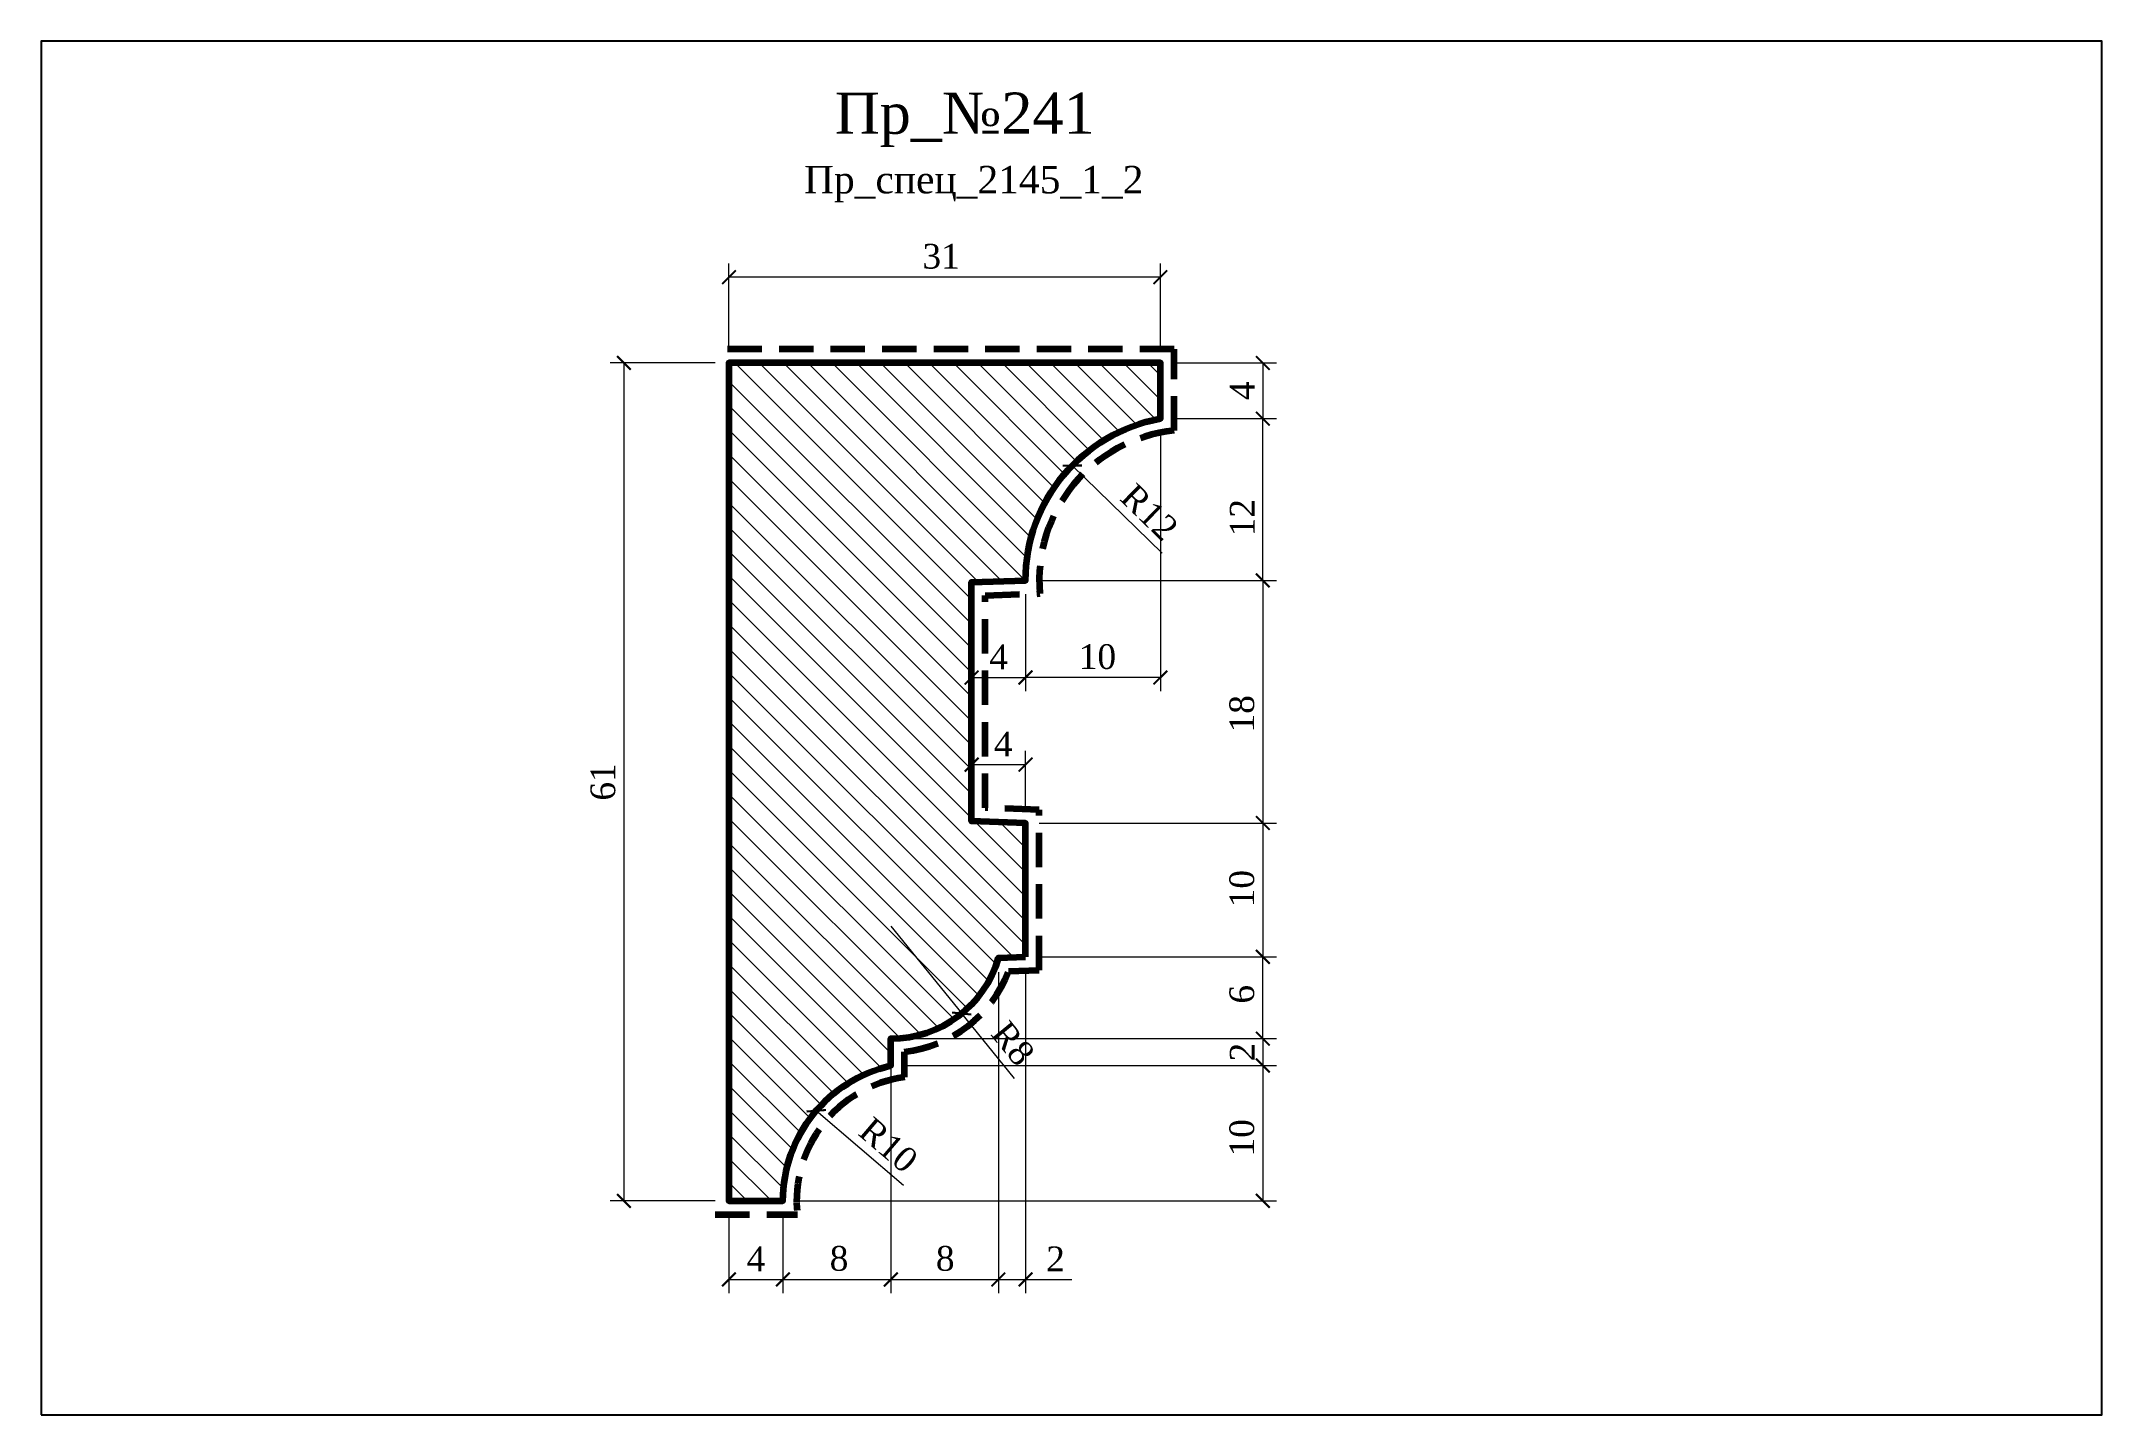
# Model space of a CAD drawing. Header units: millimetres. Extents: x 308981 to 309131, y -103087 to -102987.
import ezdxf

# ---------------------------------------------------------------- set-up
doc = ezdxf.new("R2010")
doc.units = ezdxf.units.MM
doc.header["$MEASUREMENT"] = 0
doc.linetypes.add('HIDDEN', pattern=[0.375, 0.25, -0.125])
doc.layers.add('Outside panel', color=7, linetype='Continuous', lineweight=18, true_color=0x7f5e57)
doc.layers.add('линия 15', color=7, linetype='Continuous', lineweight=15)
doc.layers.add('линия 50', color=1, linetype='Continuous', lineweight=140)
doc.layers.add('размеры в модели', color=7, linetype='Continuous')
doc.styles.add('ELECT', font='times.ttf')
doc.styles.get("Standard").update_dxf_attribs({"font": 'times.ttf'})
doc.dimstyles.new('M_1', dxfattribs={"dimtxt": 1.8, "dimasz": 1, "dimexe": 1, "dimexo": 1, "dimgap": 0.6, "dimtad": 1, "dimdec": 0, "dimdsep": 46, "dimtxsty": 'Standard', "dimblk": 'ARCHTICK', "dimcen": -5, "dimclrd": 7, "dimclre": 7, "dimclrt": 7, "dimadec": 0, "dimazin": 0, "dimtfac": 1, "dimtdec": 0, "dimtmove": 0, "dimatfit": 3, "dimfxl": 1, "dimtolj": 1, "dimtzin": 0, "dimlwd": 5, "dimlwe": 5, "dimarcsym": 0})

# ---------------------------------------------------------------- blocks, each defined once
blk = doc.blocks.new('_ArchTick')
at = {"color": 0, "linetype": 'ByBlock', "const_width": 0.15}
blk.add_lwpolyline([(-0.5, -0.5), (0.5, 0.5)], dxfattribs=at)
blk = doc.blocks.new('*D19')
at = {"layer": 'Defpoints', "color": 0, "ltscale": 1000, "transparency": 16777216}
for p in [(309051.07, -103053.94), (309043.24, -103059.77), (309051.07, -103077.3)]:
    blk.add_point(p, dxfattribs=at)
at = {"layer": 'линия 15', "color": 7, "lineweight": 5, "ltscale": 1000, "transparency": 16777216}
for p, q in [((309051.07, -103054.94), (309051.07, -103078.3)), ((309043.24, -103060.77), (309043.24, -103078.3)), ((309043.24, -103077.3), (309051.07, -103077.3))]:
    blk.add_line(p, q, dxfattribs=at)
at = {"layer": 'линия 15', "color": 7, "lineweight": 5, "ltscale": 1000, "transparency": 16777216, "rotation": 180}
blk.add_blockref('_ArchTick', (309043.24, -103077.3), dxfattribs=at)
at = {"layer": 'линия 15', "color": 7, "lineweight": 5, "ltscale": 1000, "transparency": 16777216}
blk.add_blockref('_ArchTick', (309051.07, -103077.3), dxfattribs=at)
at = {"layer": 'линия 15', "color": 7, "ltscale": 1000, "transparency": 16777216, "insert": (309047.2, -103075.78), "char_height": 1.8, "attachment_point": 5}
blk.add_mtext('\\A1;8', dxfattribs=at)
blk = doc.blocks.new('*D18')
at = {"layer": 'Defpoints', "color": 0, "ltscale": 1000, "transparency": 16777216}
for p in [(309043.24, -103061.73), (309035.39, -103071.58), (309043.24, -103077.3)]:
    blk.add_point(p, dxfattribs=at)
at = {"layer": 'линия 15', "color": 7, "lineweight": 5, "ltscale": 1000, "transparency": 16777216}
for p, q in [((309043.24, -103062.73), (309043.24, -103078.3)), ((309035.39, -103072.58), (309035.39, -103078.3)), ((309035.39, -103077.3), (309043.24, -103077.3))]:
    blk.add_line(p, q, dxfattribs=at)
at = {"layer": 'линия 15', "color": 7, "lineweight": 5, "ltscale": 1000, "transparency": 16777216, "rotation": 180}
blk.add_blockref('_ArchTick', (309035.39, -103077.3), dxfattribs=at)
at = {"layer": 'линия 15', "color": 7, "lineweight": 5, "ltscale": 1000, "transparency": 16777216}
blk.add_blockref('_ArchTick', (309043.24, -103077.3), dxfattribs=at)
at = {"layer": 'линия 15', "color": 7, "ltscale": 1000, "transparency": 16777216, "insert": (309039.47, -103075.78), "char_height": 1.8, "attachment_point": 5}
blk.add_mtext('\\A1;8', dxfattribs=at)
blk = doc.blocks.new('*D17')
at = {"layer": 'Defpoints', "color": 0, "ltscale": 1000, "transparency": 16777216}
for p in [(309062.86, -103014.63), (309053.05, -103026.41), (309053.05, -103033.48)]:
    blk.add_point(p, dxfattribs=at)
at = {"layer": 'линия 15', "color": 7, "lineweight": 5, "ltscale": 1000, "transparency": 16777216}
for p, q in [((309062.86, -103015.63), (309062.86, -103034.48)), ((309053.05, -103027.41), (309053.05, -103034.48)), ((309062.86, -103033.48), (309053.05, -103033.48))]:
    blk.add_line(p, q, dxfattribs=at)
at = {"layer": 'линия 15', "color": 7, "lineweight": 5, "ltscale": 1000, "transparency": 16777216, "rotation": 180}
blk.add_blockref('_ArchTick', (309053.05, -103033.48), dxfattribs=at)
at = {"layer": 'линия 15', "color": 7, "lineweight": 5, "ltscale": 1000, "transparency": 16777216}
blk.add_blockref('_ArchTick', (309062.86, -103033.48), dxfattribs=at)
at = {"layer": 'линия 15', "color": 7, "ltscale": 1000, "transparency": 16777216, "insert": (309058.28, -103031.97), "char_height": 1.8, "attachment_point": 5}
blk.add_mtext('\\A1;10', dxfattribs=at)
blk = doc.blocks.new('*D16')
at = {"layer": 'Defpoints', "color": 0, "ltscale": 1000, "transparency": 16777216}
for p in [(309051.07, -103053.94), (309053.05, -103053.81), (309053.05, -103077.3)]:
    blk.add_point(p, dxfattribs=at)
at = {"layer": 'размеры в модели', "color": 7, "lineweight": 5, "ltscale": 1000, "transparency": 16777216}
for p, q in [((309051.07, -103054.94), (309051.07, -103078.3)), ((309053.05, -103054.81), (309053.05, -103078.3)), ((309051.07, -103077.3), (309053.05, -103077.3)), ((309053.05, -103077.3), (309056.41, -103077.3))]:
    blk.add_line(p, q, dxfattribs=at)
at = {"layer": 'размеры в модели', "color": 7, "lineweight": 5, "ltscale": 1000, "transparency": 16777216, "rotation": 180}
blk.add_blockref('_ArchTick', (309051.07, -103077.3), dxfattribs=at)
at = {"layer": 'размеры в модели', "color": 7, "lineweight": 5, "ltscale": 1000, "transparency": 16777216}
blk.add_blockref('_ArchTick', (309053.05, -103077.3), dxfattribs=at)
at = {"layer": 'размеры в модели', "color": 7, "ltscale": 1000, "transparency": 16777216, "insert": (309055.23, -103075.8), "char_height": 1.8, "attachment_point": 5}
blk.add_mtext('\\A1;2', dxfattribs=at)
blk = doc.blocks.new('*D15')
at = {"layer": 'Defpoints', "color": 0, "ltscale": 1000, "transparency": 16777216}
for p in [(309053.05, -103039.82), (309049.12, -103043.93), (309053.05, -103044.07)]:
    blk.add_point(p, dxfattribs=at)
at = {"layer": 'размеры в модели', "color": 7, "lineweight": 5, "ltscale": 1000, "transparency": 16777216}
for p, q in [((309049.12, -103042.93), (309049.12, -103038.82)), ((309053.05, -103043.07), (309053.05, -103038.82)), ((309049.12, -103039.82), (309053.05, -103039.82))]:
    blk.add_line(p, q, dxfattribs=at)
at = {"layer": 'размеры в модели', "color": 7, "lineweight": 5, "ltscale": 1000, "transparency": 16777216, "rotation": 180}
blk.add_blockref('_ArchTick', (309049.12, -103039.82), dxfattribs=at)
at = {"layer": 'размеры в модели', "color": 7, "lineweight": 5, "ltscale": 1000, "transparency": 16777216}
blk.add_blockref('_ArchTick', (309053.05, -103039.82), dxfattribs=at)
at = {"layer": 'размеры в модели', "color": 7, "ltscale": 1000, "transparency": 16777216, "insert": (309051.42, -103038.32), "char_height": 1.8, "attachment_point": 5}
blk.add_mtext('\\A1;4', dxfattribs=at)
blk = doc.blocks.new('*D14')
at = {"layer": 'Defpoints', "color": 0, "ltscale": 1000, "transparency": 16777216}
for p in [(309049.12, -103026.54), (309053.05, -103026.41), (309053.05, -103033.48)]:
    blk.add_point(p, dxfattribs=at)
at = {"layer": 'размеры в модели', "color": 7, "lineweight": 5, "ltscale": 1000, "transparency": 16777216}
for p, q in [((309053.05, -103027.41), (309053.05, -103034.48)), ((309049.12, -103027.54), (309049.12, -103034.48)), ((309049.12, -103033.48), (309053.05, -103033.48))]:
    blk.add_line(p, q, dxfattribs=at)
at = {"layer": 'размеры в модели', "color": 7, "lineweight": 5, "ltscale": 1000, "transparency": 16777216, "rotation": 180}
blk.add_blockref('_ArchTick', (309049.12, -103033.48), dxfattribs=at)
at = {"layer": 'размеры в модели', "color": 7, "lineweight": 5, "ltscale": 1000, "transparency": 16777216}
blk.add_blockref('_ArchTick', (309053.05, -103033.48), dxfattribs=at)
at = {"layer": 'размеры в модели', "color": 7, "ltscale": 1000, "transparency": 16777216, "insert": (309051.09, -103031.98), "char_height": 1.8, "attachment_point": 5}
blk.add_mtext('\\A1;4', dxfattribs=at)
blk = doc.blocks.new('*D13')
at = {"layer": 'Defpoints', "color": 0, "ltscale": 1000, "transparency": 16777216}
for p in [(309031.46, -103071.58), (309035.39, -103071.58), (309035.39, -103077.3)]:
    blk.add_point(p, dxfattribs=at)
at = {"layer": 'размеры в модели', "color": 7, "lineweight": 5, "ltscale": 1000, "transparency": 16777216}
for p, q in [((309031.46, -103072.58), (309031.46, -103078.3)), ((309035.39, -103072.58), (309035.39, -103078.3)), ((309031.46, -103077.3), (309035.39, -103077.3))]:
    blk.add_line(p, q, dxfattribs=at)
at = {"layer": 'размеры в модели', "color": 7, "lineweight": 5, "ltscale": 1000, "transparency": 16777216, "rotation": 180}
blk.add_blockref('_ArchTick', (309031.46, -103077.3), dxfattribs=at)
at = {"layer": 'размеры в модели', "color": 7, "lineweight": 5, "ltscale": 1000, "transparency": 16777216}
blk.add_blockref('_ArchTick', (309035.39, -103077.3), dxfattribs=at)
at = {"layer": 'размеры в модели', "color": 7, "ltscale": 1000, "transparency": 16777216, "insert": (309033.42, -103075.8), "char_height": 1.8, "attachment_point": 5}
blk.add_mtext('\\A1;4', dxfattribs=at)
blk = doc.blocks.new('*D12')
at = {"layer": 'Defpoints', "color": 0, "ltscale": 1000, "transparency": 16777216}
for p in [(309037.81, -103065.02), (309045.49, -103071.58)]:
    blk.add_point(p, dxfattribs=at)
at = {"layer": 'размеры в модели', "color": 7, "lineweight": 5, "ltscale": 1000, "transparency": 16777216}
blk.add_line((309044.17, -103070.46), (309037.81, -103065.02), dxfattribs=at)
at = {"layer": 'размеры в модели', "color": 7, "lineweight": 5, "ltscale": 1000, "transparency": 16777216, "rotation": 139.487331809065}
blk.add_blockref('_ArchTick', (309037.81, -103065.02), dxfattribs=at)
at = {"layer": 'размеры в модели', "color": 7, "ltscale": 1000, "transparency": 16777216, "insert": (309043.07, -103067.52), "char_height": 1.8, "attachment_point": 5, "rotation": 319.4873}
blk.add_mtext('\\A1;R10', dxfattribs=at)
blk = doc.blocks.new('*D11')
at = {"layer": 'Defpoints', "color": 0, "ltscale": 1000, "transparency": 16777216}
for p in [(309043.24, -103061.73), (309035.39, -103071.58), (309070.32, -103071.58)]:
    blk.add_point(p, dxfattribs=at)
at = {"layer": 'размеры в модели', "color": 7, "lineweight": 5, "ltscale": 1000, "transparency": 16777216}
for p, q in [((309044.24, -103061.73), (309071.32, -103061.73)), ((309070.32, -103061.73), (309070.32, -103071.58)), ((309036.39, -103071.58), (309071.32, -103071.58))]:
    blk.add_line(p, q, dxfattribs=at)
for p, rotation in [((309070.32, -103061.73), 90), ((309070.32, -103071.58), 270)]:
    blk.add_blockref('_ArchTick', p, dxfattribs=dict(at, rotation=rotation))
at = {"layer": 'размеры в модели', "color": 7, "ltscale": 1000, "transparency": 16777216, "insert": (309068.8, -103066.99), "char_height": 1.8, "attachment_point": 5, "rotation": 90}
blk.add_mtext('\\A1;10', dxfattribs=at)
blk = doc.blocks.new('*D10')
at = {"layer": 'Defpoints', "color": 0, "ltscale": 1000, "transparency": 16777216}
for p in [(309043.24, -103059.77), (309043.24, -103061.73), (309070.32, -103061.73)]:
    blk.add_point(p, dxfattribs=at)
at = {"layer": 'размеры в модели', "color": 7, "lineweight": 5, "ltscale": 1000, "transparency": 16777216}
for p, q in [((309044.24, -103059.77), (309071.32, -103059.77)), ((309070.32, -103059.77), (309070.32, -103061.73)), ((309044.24, -103061.73), (309071.32, -103061.73))]:
    blk.add_line(p, q, dxfattribs=at)
for p, rotation in [((309070.32, -103059.77), 90), ((309070.32, -103061.73), 270)]:
    blk.add_blockref('_ArchTick', p, dxfattribs=dict(at, rotation=rotation))
at = {"layer": 'размеры в модели', "color": 7, "ltscale": 1000, "transparency": 16777216, "insert": (309068.82, -103060.75), "char_height": 1.8, "attachment_point": 5, "rotation": 90}
blk.add_mtext('\\A1;2', dxfattribs=at)
blk = doc.blocks.new('*D9')
at = {"layer": 'Defpoints', "color": 0, "ltscale": 1000, "transparency": 16777216}
for p in [(309053.05, -103053.81), (309070.32, -103053.81), (309043.24, -103059.77)]:
    blk.add_point(p, dxfattribs=at)
at = {"layer": 'размеры в модели', "color": 7, "lineweight": 5, "ltscale": 1000, "transparency": 16777216}
for p, q in [((309054.05, -103053.81), (309071.32, -103053.81)), ((309070.32, -103059.77), (309070.32, -103053.81)), ((309044.24, -103059.77), (309071.32, -103059.77))]:
    blk.add_line(p, q, dxfattribs=at)
for p, rotation in [((309070.32, -103053.81), 90), ((309070.32, -103059.77), 270)]:
    blk.add_blockref('_ArchTick', p, dxfattribs=dict(at, rotation=rotation))
at = {"layer": 'размеры в модели', "color": 7, "ltscale": 1000, "transparency": 16777216, "insert": (309068.8, -103056.54), "char_height": 1.8, "attachment_point": 5, "rotation": 90}
blk.add_mtext('\\A1;6', dxfattribs=at)
blk = doc.blocks.new('*D8')
at = {"layer": 'Defpoints', "color": 0, "ltscale": 1000, "transparency": 16777216}
for p in [(309043.24, -103051.59), (309048.4, -103057.94)]:
    blk.add_point(p, dxfattribs=at)
at = {"layer": 'размеры в модели', "color": 7, "lineweight": 5, "ltscale": 1000, "transparency": 16777216}
for p in [(309043.24, -103051.59), (309052.25, -103062.67)]:
    blk.add_line(p, (309048.4, -103057.94), dxfattribs=at)
at = {"layer": 'размеры в модели', "color": 7, "lineweight": 5, "ltscale": 1000, "transparency": 16777216, "rotation": 129.1323056453544}
blk.add_blockref('_ArchTick', (309048.4, -103057.94), dxfattribs=at)
at = {"layer": 'размеры в модели', "color": 7, "ltscale": 1000, "transparency": 16777216, "insert": (309052.13, -103060.12), "char_height": 1.8, "attachment_point": 5, "rotation": 309.1323}
blk.add_mtext('\\A1;R8', dxfattribs=at)
blk = doc.blocks.new('*D7')
at = {"layer": 'Defpoints', "color": 0, "ltscale": 1000, "transparency": 16777216}
for p in [(309056.45, -103018.05), (309065.02, -103026.41)]:
    blk.add_point(p, dxfattribs=at)
at = {"layer": 'размеры в модели', "color": 7, "lineweight": 5, "ltscale": 1000, "transparency": 16777216}
blk.add_line((309062.99, -103024.42), (309056.45, -103018.05), dxfattribs=at)
at = {"layer": 'размеры в модели', "color": 7, "lineweight": 5, "ltscale": 1000, "transparency": 16777216, "rotation": 135.7107562964666}
blk.add_blockref('_ArchTick', (309056.45, -103018.05), dxfattribs=at)
at = {"layer": 'размеры в модели', "color": 7, "ltscale": 1000, "transparency": 16777216, "insert": (309062.07, -103021.44), "char_height": 1.8, "attachment_point": 5, "rotation": 315.7108}
blk.add_mtext('\\A1;R12', dxfattribs=at)
blk = doc.blocks.new('*D6')
at = {"layer": 'Defpoints', "color": 0, "ltscale": 1000, "transparency": 16777216}
for p in [(309053.05, -103044.07), (309053.05, -103053.81), (309070.32, -103053.81)]:
    blk.add_point(p, dxfattribs=at)
at = {"layer": 'размеры в модели', "color": 7, "lineweight": 5, "ltscale": 1000, "transparency": 16777216}
for p, q in [((309054.05, -103044.07), (309071.32, -103044.07)), ((309070.32, -103044.07), (309070.32, -103053.81)), ((309054.05, -103053.81), (309071.32, -103053.81))]:
    blk.add_line(p, q, dxfattribs=at)
for p, rotation in [((309070.32, -103044.07), 90), ((309070.32, -103053.81), 270)]:
    blk.add_blockref('_ArchTick', p, dxfattribs=dict(at, rotation=rotation))
at = {"layer": 'размеры в модели', "color": 7, "ltscale": 1000, "transparency": 16777216, "insert": (309068.8, -103048.85), "char_height": 1.8, "attachment_point": 5, "rotation": 90}
blk.add_mtext('\\A1;10', dxfattribs=at)
blk = doc.blocks.new('*D5')
at = {"layer": 'Defpoints', "color": 0, "ltscale": 1000, "transparency": 16777216}
for p in [(309053.05, -103026.41), (309053.05, -103044.07), (309070.32, -103044.07)]:
    blk.add_point(p, dxfattribs=at)
at = {"layer": 'размеры в модели', "color": 7, "lineweight": 5, "ltscale": 1000, "transparency": 16777216}
for p, q in [((309054.05, -103026.41), (309071.32, -103026.41)), ((309070.32, -103026.41), (309070.32, -103044.07)), ((309054.05, -103044.07), (309071.32, -103044.07))]:
    blk.add_line(p, q, dxfattribs=at)
for p, rotation in [((309070.32, -103026.41), 90), ((309070.32, -103044.07), 270)]:
    blk.add_blockref('_ArchTick', p, dxfattribs=dict(at, rotation=rotation))
at = {"layer": 'размеры в модели', "color": 7, "ltscale": 1000, "transparency": 16777216, "insert": (309068.8, -103036.12), "char_height": 1.8, "attachment_point": 5, "rotation": 90}
blk.add_mtext('\\A1;18', dxfattribs=at)
blk = doc.blocks.new('*D4')
at = {"layer": 'Defpoints', "color": 0, "ltscale": 1000, "transparency": 16777216}
for p in [(309062.86, -103010.58), (309062.86, -103014.63), (309070.32, -103014.63)]:
    blk.add_point(p, dxfattribs=at)
at = {"layer": 'размеры в модели', "color": 7, "lineweight": 5, "ltscale": 1000, "transparency": 16777216}
for p, q in [((309063.86, -103010.58), (309071.32, -103010.58)), ((309070.32, -103010.58), (309070.32, -103014.63)), ((309063.86, -103014.63), (309071.32, -103014.63))]:
    blk.add_line(p, q, dxfattribs=at)
for p, rotation in [((309070.32, -103010.58), 90), ((309070.32, -103014.63), 270)]:
    blk.add_blockref('_ArchTick', p, dxfattribs=dict(at, rotation=rotation))
at = {"layer": 'размеры в модели', "color": 7, "ltscale": 1000, "transparency": 16777216, "insert": (309068.82, -103012.61), "char_height": 1.8, "attachment_point": 5, "rotation": 90}
blk.add_mtext('\\A1;4', dxfattribs=at)
blk = doc.blocks.new('*D3')
at = {"layer": 'Defpoints', "color": 0, "ltscale": 1000, "transparency": 16777216}
for p in [(309062.86, -103014.63), (309070.32, -103014.63), (309053.05, -103026.41)]:
    blk.add_point(p, dxfattribs=at)
at = {"layer": 'размеры в модели', "color": 7, "lineweight": 5, "ltscale": 1000, "transparency": 16777216}
for p, q in [((309063.86, -103014.63), (309071.32, -103014.63)), ((309070.32, -103026.41), (309070.32, -103014.63)), ((309054.05, -103026.41), (309071.32, -103026.41))]:
    blk.add_line(p, q, dxfattribs=at)
for p, rotation in [((309070.32, -103014.63), 90), ((309070.32, -103026.41), 270)]:
    blk.add_blockref('_ArchTick', p, dxfattribs=dict(at, rotation=rotation))
at = {"layer": 'размеры в модели', "color": 7, "ltscale": 1000, "transparency": 16777216, "insert": (309068.82, -103021.84), "char_height": 1.8, "attachment_point": 5, "rotation": 90}
blk.add_mtext('\\A1;12', dxfattribs=at)
blk = doc.blocks.new('*D1')
at = {"layer": 'Defpoints', "color": 0, "ltscale": 1000, "transparency": 16777216}
for p in [(309031.46, -103010.58), (309023.81, -103071.58), (309031.46, -103071.58)]:
    blk.add_point(p, dxfattribs=at)
at = {"layer": 'размеры в модели', "color": 7, "lineweight": 5, "ltscale": 1000, "transparency": 16777216}
for p, q in [((309030.46, -103010.58), (309022.81, -103010.58)), ((309023.81, -103010.58), (309023.81, -103071.58)), ((309030.46, -103071.58), (309022.81, -103071.58))]:
    blk.add_line(p, q, dxfattribs=at)
for p, rotation in [((309023.81, -103010.58), 90), ((309023.81, -103071.58), 270)]:
    blk.add_blockref('_ArchTick', p, dxfattribs=dict(at, rotation=rotation))
at = {"layer": 'размеры в модели', "color": 7, "ltscale": 1000, "transparency": 16777216, "insert": (309022.29, -103041.08), "char_height": 1.8, "attachment_point": 5, "rotation": 90}
blk.add_mtext('\\A1;61', dxfattribs=at)
blk = doc.blocks.new('*D2')
at = {"layer": 'Defpoints', "color": 0, "ltscale": 1000, "transparency": 16777216}
for p in [(309031.46, -103004.33), (309031.46, -103010.58), (309062.86, -103010.58)]:
    blk.add_point(p, dxfattribs=at)
at = {"layer": 'размеры в модели', "color": 7, "lineweight": 5, "ltscale": 1000, "transparency": 16777216}
for p, q in [((309031.46, -103009.58), (309031.46, -103003.33)), ((309062.86, -103009.58), (309062.86, -103003.33)), ((309062.86, -103004.33), (309031.46, -103004.33))]:
    blk.add_line(p, q, dxfattribs=at)
at = {"layer": 'размеры в модели', "color": 7, "lineweight": 5, "ltscale": 1000, "transparency": 16777216, "rotation": 180}
blk.add_blockref('_ArchTick', (309031.46, -103004.33), dxfattribs=at)
at = {"layer": 'размеры в модели', "color": 7, "lineweight": 5, "ltscale": 1000, "transparency": 16777216}
blk.add_blockref('_ArchTick', (309062.86, -103004.33), dxfattribs=at)
at = {"layer": 'размеры в модели', "color": 7, "ltscale": 1000, "transparency": 16777216, "insert": (309046.9, -103002.82), "char_height": 1.8, "attachment_point": 5}
blk.add_mtext('\\A1;31', dxfattribs=at)

msp = doc.modelspace()

# ---------------------------------------------------------------- hatches: boundary and pattern name
at = {"layer": 'Outside panel', "ltscale": 1000}
h = msp.add_hatch(dxfattribs=at)
h.set_pattern_fill('ANSI31', color=256, scale=10, angle=90)
h.set_pattern_definition([(135, (-2762.5738, -3638.0641), (-0.8838834765, -0.8838834765), [])])
edge = h.paths.add_edge_path()
edge.add_line((309053.05, -103053.81), (309053.05, -103044.07))
edge.add_line((309053.05, -103044.07), (309049.12, -103043.93))
edge.add_line((309049.12, -103043.93), (309049.12, -103026.54))
edge.add_line((309049.12, -103026.54), (309053.05, -103026.41))
edge.add_arc((309065.02, -103026.41), 11.97, 100.3889, 180, ccw=False)
edge.add_line((309062.86, -103014.63), (309062.86, -103010.58))
edge.add_line((309062.86, -103010.58), (309031.46, -103010.58))
edge.add_line((309031.46, -103010.58), (309031.46, -103071.58))
edge.add_line((309031.46, -103071.58), (309035.39, -103071.58))
edge.add_arc((309045.49, -103071.58), 10.1, 102.8932, 180, ccw=False)
edge.add_line((309043.24, -103061.73), (309043.24, -103059.77))
edge.add_arc((309043.24, -103051.59), 8.18, 270, 343.7398)
edge.add_line((309051.09, -103053.88), (309053.05, -103053.81))

# ---------------------------------------------------------------- linework, layer by layer
at = {"color": 6, "ltscale": 1000}
msp.add_lwpolyline([(308981.39, -103087.15), (309131.39, -103087.15), (309131.39, -102987.15), (308981.39, -102987.15)], close=True, dxfattribs=at)
at = {"layer": 'линия 50', "color": 1, "linetype": 'HIDDEN', "ltscale": 10, "true_color": 0xff0909}
msp.add_lwpolyline([(309030.46, -103072.58), (309036.44, -103072.58, -0.405978), (309044.24, -103062.57), (309044.24, -103060.72, 0.28158), (309051.81, -103054.86), (309054.05, -103054.78), (309054.05, -103043.1), (309050.12, -103042.97), (309050.12, -103027.51), (309054.09, -103027.37, -0.409004), (309063.86, -103015.5), (309063.86, -103009.58), (309030.46, -103009.58)], format="xyb", dxfattribs=at)
at = {"layer": 'линия 50', "color": 7}
msp.add_lwpolyline([(309053.05, -103053.81), (309053.05, -103044.07), (309049.12, -103043.93), (309049.12, -103026.54), (309053.05, -103026.41, -0.36205), (309062.86, -103014.63), (309062.86, -103010.58), (309031.46, -103010.58), (309031.46, -103071.58), (309035.39, -103071.58, -0.349738), (309043.24, -103061.73), (309043.24, -103059.77, 0.333333), (309051.09, -103053.88)], format="xyb", close=True, dxfattribs=at)

# ---------------------------------------------------------------- texts
at = {"color": 5, "ltscale": 1000, "style": 'ELECT'}
msp.add_text('Пр_№241', height=3, dxfattribs=at).set_placement((309039.16, -102993.89))
at = {"color": 7, "ltscale": 1000, "style": 'ELECT'}
msp.add_text('Пр_спец_2145_1_2 ', height=2, dxfattribs=at).set_placement((309036.92, -102998.23))

# ---------------------------------------------------------------- dimensions: what is measured, and where the dimension line sits
at = {"layer": 'линия 15', "color": 7, "ltscale": 1000}
for base, p1, p2, picture, middle in [((309053.05, -103033.48), (309062.86, -103014.63), (309053.05, -103026.41), '*D17', (309058.28, -103033.48)), ((309051.07, -103077.3), (309043.24, -103059.77), (309051.07, -103053.94), '*D19', (309047.2, -103077.3)), ((309043.24, -103077.3), (309035.39, -103071.58), (309043.24, -103061.73), '*D18', (309039.47, -103077.3))]:
    dim = msp.add_linear_dim(base=base, p1=p1, p2=p2, dimstyle='M_1', dxfattribs=at)
    dim.commit()
    dim.dimension.update_dxf_attribs({"geometry": picture, "text_midpoint": middle, "dimtype": 128})
at = {"layer": 'размеры в модели', "color": 5, "ltscale": 1000}
for base, p1, p2, angle, picture, middle in [((309031.46, -103004.33), (309062.86, -103010.58), (309031.46, -103010.58), 180, '*D2', (309046.9, -103004.33)), ((309070.32, -103014.63), (309062.86, -103010.58), (309062.86, -103014.63), 90, '*D4', (309070.32, -103012.61)), ((309070.32, -103014.63), (309053.05, -103026.41), (309062.86, -103014.63), 90, '*D3', (309070.32, -103021.84)), ((309070.32, -103044.07), (309053.05, -103026.41), (309053.05, -103044.07), 90, '*D5', (309070.32, -103036.12)), ((309070.32, -103053.81), (309053.05, -103044.07), (309053.05, -103053.81), 90, '*D6', (309070.32, -103048.85)), ((309070.32, -103053.81), (309043.24, -103059.77), (309053.05, -103053.81), 90, '*D9', (309070.32, -103056.54)), ((309070.32, -103061.73), (309043.24, -103059.77), (309043.24, -103061.73), 90, '*D10', (309070.32, -103060.75)), ((309070.32, -103071.58), (309043.24, -103061.73), (309035.39, -103071.58), 90, '*D11', (309070.32, -103066.99))]:
    dim = msp.add_linear_dim(base=base, p1=p1, p2=p2, angle=angle, dimstyle='M_1', dxfattribs=at)
    dim.commit()
    dim.dimension.update_dxf_attribs({"geometry": picture, "text_midpoint": middle, "dimtype": 128})
dim = msp.add_linear_dim(base=(309023.81, -103071.58), p1=(309031.46, -103010.58), p2=(309031.46, -103071.58), angle=90, dimstyle='M_1', dxfattribs=at)
dim.commit()
dim.dimension.update_dxf_attribs({"geometry": '*D1', "text_midpoint": (309022.29, -103041.08)})
for center, mpoint, picture, middle in [((309065.02, -103026.41), (309056.45, -103018.05), '*D7', (309061.03, -103022.51)), ((309045.49, -103071.58), (309037.81, -103065.02), '*D12', (309042.09, -103068.67))]:
    dim = msp.add_radius_dim(center=center, mpoint=mpoint, dimstyle='M_1', dxfattribs=at)
    dim.commit()
    dim.dimension.update_dxf_attribs({"geometry": picture, "text_midpoint": middle, "dimtype": 132})
for base, p1, p2, picture, middle in [((309053.05, -103033.48), (309049.12, -103026.54), (309053.05, -103026.41), '*D14', (309051.09, -103033.48)), ((309053.05, -103039.82), (309049.12, -103043.93), (309053.05, -103044.07), '*D15', (309051.42, -103039.82)), ((309053.05, -103077.3), (309051.07, -103053.94), (309053.05, -103053.81), '*D16', (309055.23, -103077.3)), ((309035.39, -103077.3), (309031.46, -103071.58), (309035.39, -103071.58), '*D13', (309033.42, -103077.3))]:
    dim = msp.add_linear_dim(base=base, p1=p1, p2=p2, dimstyle='M_1', dxfattribs=at)
    dim.commit()
    dim.dimension.update_dxf_attribs({"geometry": picture, "text_midpoint": middle, "dimtype": 128})
dim = msp.add_radius_dim(center=(309043.24, -103051.59), mpoint=(309048.4, -103057.94), dimstyle='M_1', dxfattribs=at)
dim.commit()
dim.dimension.update_dxf_attribs({"geometry": '*D8', "text_midpoint": (309052.13, -103060.12)})

doc.saveas('drawing.dxf')
